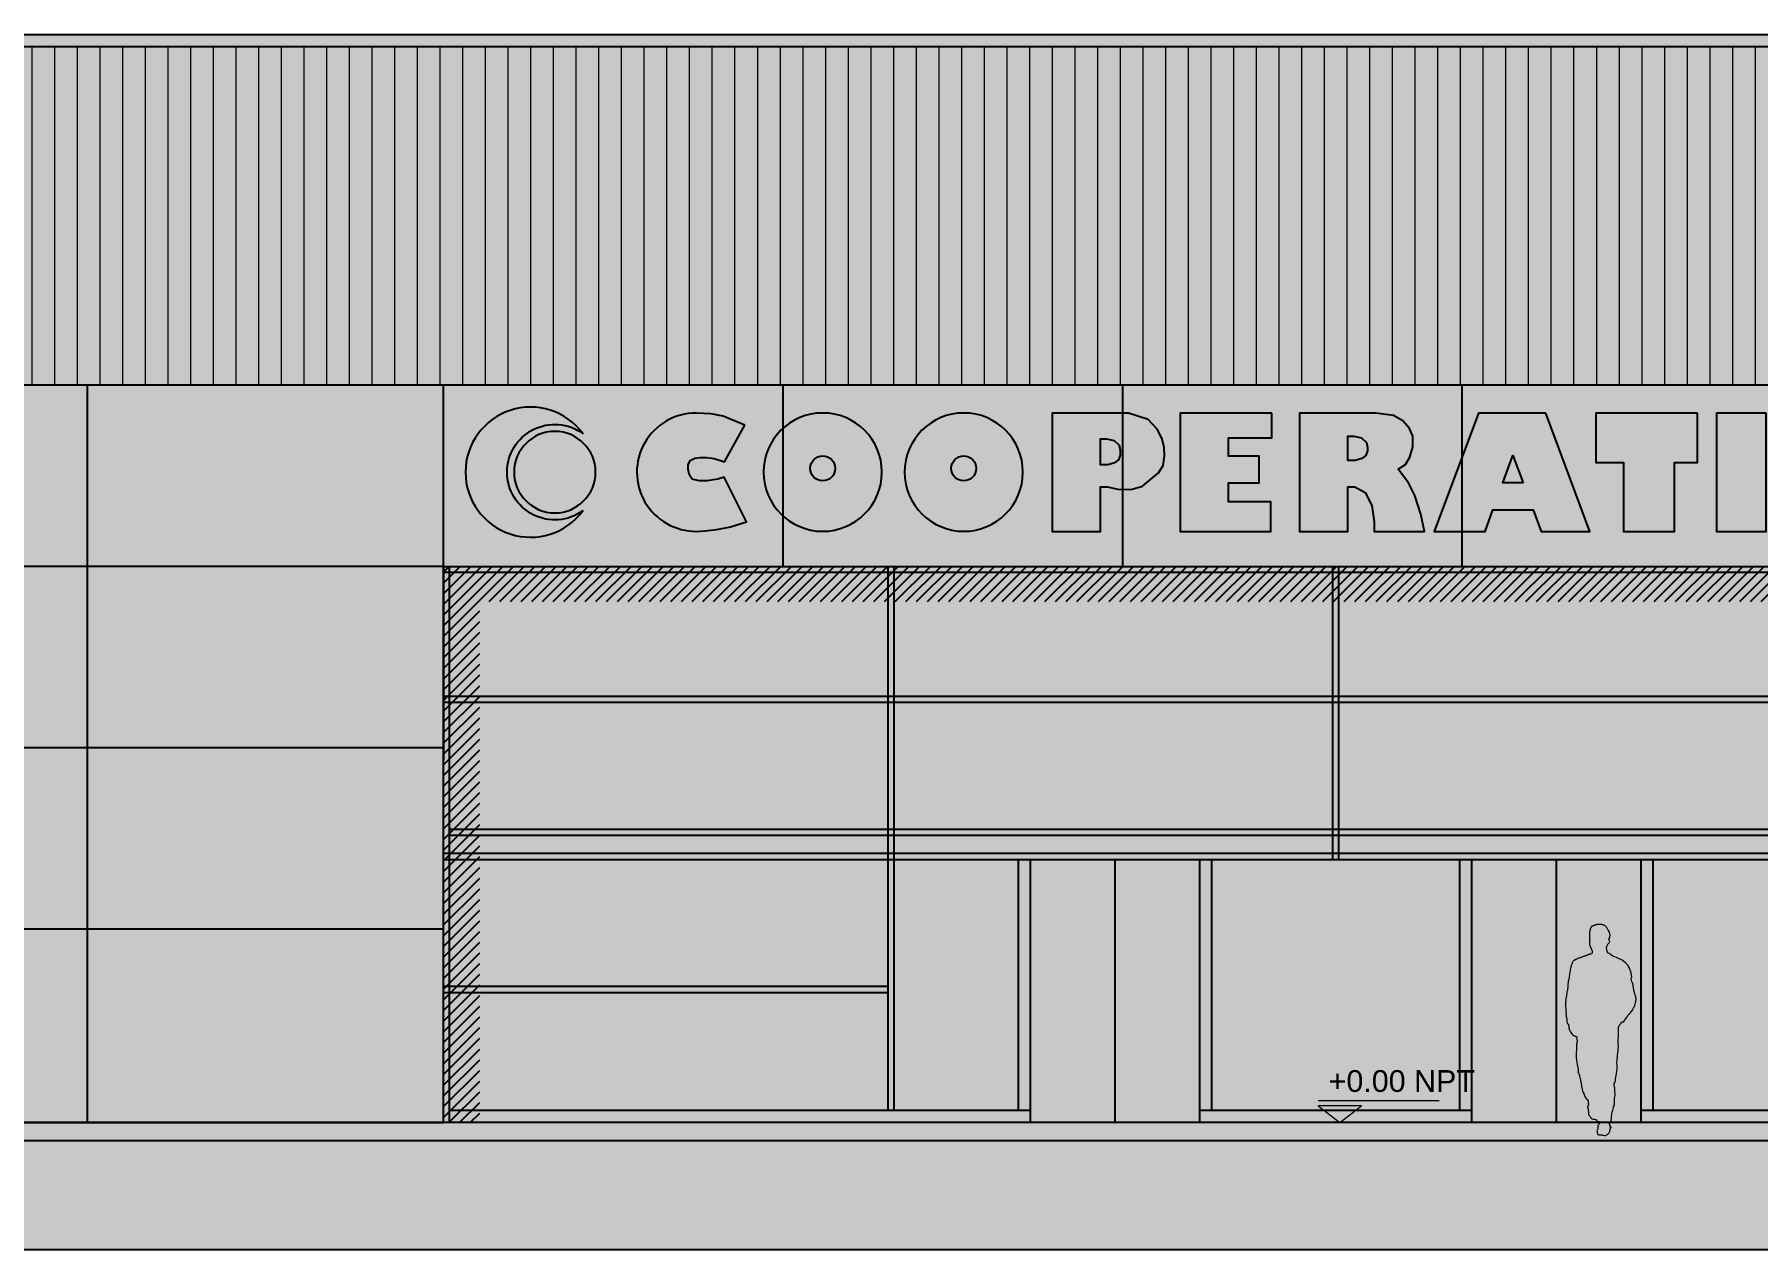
# Model space of a CAD drawing. Header units: inches. Extents: x -309 to 190, y -1585 to -1350.
# Drawn here: x 110.7 to 124.94, y -1441.36 to -1431.31 of the extents above; entities that cross this region are included whole.
import ezdxf

# ---------------------------------------------------------------- set-up
doc = ezdxf.new("R2010")
doc.units = ezdxf.units.IN
doc.header["$MEASUREMENT"] = 0
doc.linetypes.add('HIDDEN', pattern=[0.375, 0.25, -0.125])
doc.layers.get('0').update_dxf_attribs({"color": 9, "linetype": 'CONTINUOUS'})
for name, color, linetype, lineweight in [('.1', 9, 'CONTINUOUS', 0), ('color +', 9, 'CONTINUOUS', 18), ('cotas', 9, 'CONTINUOUS', 15)]:
    doc.layers.add(name, color=color, linetype=linetype, lineweight=lineweight)
for name, color, linetype in [('02', 9, 'CONTINUOUS'), ('03', 9, 'CONTINUOUS'), ('CARP', 9, 'CONTINUOUS'), ('color gris', 9, 'CONTINUOUS'), ('condensador', 9, 'HIDDEN'), ('esca', 9, 'CONTINUOUS'), ('FMR', 9, 'CONTINUOUS'), ('logo coope 01', 9, 'CONTINUOUS'), ('referencias', 9, 'CONTINUOUS'), ('sombras', 9, 'CONTINUOUS')]:
    doc.layers.add(name, color=color, linetype=linetype)
doc.styles.add('COTAS', font='arial.ttf')

# ---------------------------------------------------------------- blocks, each defined once
blk = doc.blocks.new('Z$W@#17553')
at = {"layer": 'logo coope 01'}
for points in [[(-0.6867, 1.2194, 0.723628), (-0.3397, 1.1052, -0.612695), (-0.5638, 1.2194, -0.612695), (-0.3397, 1.3336, 0.723628)], [(0.1389, 1.358), (0.0753, 1.3851), (0.0385, 1.3923), (-0.0052, 1.3943, 1.004148), (-0.0037, 1.0444), (0.0207, 1.0456), (0.0565, 1.0497), (0.0962, 1.0579), (0.1438, 1.073), (0.0784, 1.2042), (0.0588, 1.1991), (0.0277, 1.194), (0.0041, 1.1933), (-0.0163, 1.1991), (-0.0249, 1.2103), (-0.0285, 1.2274), (-0.0285, 1.2411), (-0.0224, 1.2536), (-0.0087, 1.2607), (0.0079, 1.2632), (0.027, 1.2632), (0.0486, 1.2602), (0.0786, 1.25)], [(0.5441, 1.2194, 1), (0.1943, 1.2194, 1)], [(0.961, 1.2194, 1), (0.6112, 1.2194, 1)], [(-0.5431, 1.2194, 1), (-0.3021, 1.2194, 1)], [(0.3324, 1.2305, -1), (0.406, 1.2305, -1)], [(0.7493, 1.2305, -1), (0.8229, 1.2305, -1)]]:
    blk.add_lwpolyline(points, format="xyb", close=True, dxfattribs=at)
for points in [[(1.3312, 1.3755), (1.2734, 1.3943), (1.0477, 1.3943), (1.0477, 1.0444), (1.1907, 1.0444), (1.1907, 1.1757), (1.2108, 1.1757), (1.2411, 1.169), (1.28, 1.1682), (1.3147, 1.1775), (1.3384, 1.1974), (1.3618, 1.2171), (1.3754, 1.2394), (1.3799, 1.2676), (1.3788, 1.2919), (1.3727, 1.3173), (1.3589, 1.3453)], [(1.6964, 1.3943), (1.4255, 1.3943), (1.4255, 1.0444), (1.6938, 1.0444), (1.6938, 1.1316), (1.5685, 1.1316), (1.5685, 1.1877), (1.6592, 1.1877), (1.6592, 1.2665), (1.5685, 1.2665), (1.5685, 1.3206), (1.6964, 1.3206)], [(2.1131, 1.3257), (2.1038, 1.3485), (2.0835, 1.3712), (2.0562, 1.3868), (2.0045, 1.3943), (1.9214, 1.3943), (1.7788, 1.3943), (1.7788, 1.0444), (1.9218, 1.0444), (1.9218, 1.1757), (1.9419, 1.1757), (1.9731, 1.1597), (1.9921, 1.1212), (1.9988, 1.0721), (1.9988, 1.0444), (2.1481, 1.0444), (2.1367, 1.0955), (2.1195, 1.1501), (2.1005, 1.1882), (2.0702, 1.2278), (2.0914, 1.2425), (2.1051, 1.2638), (2.1131, 1.2939)], [(2.5065, 1.3943), (2.3081, 1.3943), (2.177, 1.0444), (2.3274, 1.0444), (2.3504, 1.1076), (2.4693, 1.1076), (2.4927, 1.0444), (2.6371, 1.0444)], [(2.9552, 1.3943), (2.6545, 1.3943), (2.6545, 1.2476), (2.7367, 1.2476), (2.7367, 1.0444), (2.887, 1.0444), (2.887, 1.2476), (2.9552, 1.2476)], [(3.1581, 1.3943), (3.0112, 1.3943), (3.0112, 1.0444), (3.1581, 1.0444)], [(1.9761, 1.3067), (1.98, 1.2924), (1.98, 1.2823), (1.9749, 1.2688), (1.9632, 1.2597), (1.9428, 1.2538), (1.9218, 1.2538), (1.9218, 1.3259), (1.9396, 1.3259), (1.9622, 1.3207)], [(1.2085, 1.3183), (1.2311, 1.3131), (1.2451, 1.2991), (1.2489, 1.2848), (1.2489, 1.2693), (1.2438, 1.2558), (1.2321, 1.2466), (1.2117, 1.2408), (1.1907, 1.2408), (1.1907, 1.3183)], [(2.4396, 1.1878), (2.3798, 1.1878), (2.4095, 1.269)]]:
    blk.add_lwpolyline(points, close=True, dxfattribs=at)

msp = doc.modelspace()

# ---------------------------------------------------------------- hatches: boundary and pattern name
at = {"layer": '.1', "lineweight": 0, "ltscale": 0.05}
msp.add_hatch(color=256, dxfattribs=at).paths.add_polyline_path([(123.613, -1440.283), (123.616, -1440.288), (123.619, -1440.295), (123.619, -1440.299), (123.624, -1440.299), (123.632, -1440.297), (123.638, -1440.298), (123.639, -1440.3), (123.635, -1440.309), (123.634, -1440.315), (123.632, -1440.321), (123.625, -1440.33), (123.626, -1440.342), (123.621, -1440.346), (123.625, -1440.347), (123.624, -1440.353), (123.623, -1440.358), (123.62, -1440.364), (123.616, -1440.376), (123.618, -1440.382), (123.618, -1440.39), (123.62, -1440.396), (123.623, -1440.404), (123.629, -1440.408), (123.637, -1440.408), (123.642, -1440.408), (123.651, -1440.409), (123.654, -1440.409), (123.658, -1440.409), (123.664, -1440.41), (123.669, -1440.411), (123.681, -1440.413), (123.69, -1440.412), (123.696, -1440.409), (123.703, -1440.405), (123.709, -1440.4), (123.716, -1440.393), (123.718, -1440.391), (123.721, -1440.386), (123.722, -1440.38), (123.724, -1440.373), (123.727, -1440.365), (123.728, -1440.356), (123.73, -1440.344), (123.733, -1440.346), (123.73, -1440.337), (123.724, -1440.336), (123.724, -1440.326), (123.722, -1440.318), (123.718, -1440.317), (123.717, -1440.306), (123.728, -1440.307), (123.728, -1440.306), (123.731, -1440.3), (123.732, -1440.297), (123.733, -1440.294), (123.734, -1440.292), (123.735, -1440.288), (123.735, -1440.283), (123.736, -1440.277), (123.737, -1440.27), (123.737, -1440.262), (123.738, -1440.255), (123.738, -1440.25), (123.739, -1440.244), (123.74, -1440.236), (123.741, -1440.23), (123.744, -1440.221), (123.745, -1440.213), (123.748, -1440.204), (123.751, -1440.192), (123.753, -1440.181), (123.755, -1440.175), (123.758, -1440.167), (123.76, -1440.159), (123.762, -1440.152), (123.762, -1440.14), (123.762, -1440.121), (123.763, -1440.108), (123.765, -1440.094), (123.767, -1440.082), (123.767, -1440.067), (123.766, -1440.055), (123.765, -1440.043), (123.765, -1440.029), (123.764, -1440.023), (123.761, -1440.007), (123.76, -1439.998), (123.76, -1439.983), (123.764, -1439.974), (123.769, -1439.96), (123.771, -1439.95), (123.774, -1439.93), (123.779, -1439.902), (123.781, -1439.884), (123.784, -1439.862), (123.783, -1439.847), (123.784, -1439.826), (123.782, -1439.814), (123.785, -1439.782), (123.785, -1439.773), (123.787, -1439.765), (123.788, -1439.748), (123.79, -1439.731), (123.792, -1439.712), (123.792, -1439.701), (123.794, -1439.671), (123.793, -1439.661), (123.792, -1439.633), (123.791, -1439.62), (123.794, -1439.587), (123.794, -1439.579), (123.795, -1439.56), (123.795, -1439.546), (123.795, -1439.523), (123.796, -1439.515), (123.8, -1439.51), (123.804, -1439.502), (123.808, -1439.496), (123.812, -1439.49), (123.817, -1439.483), (123.822, -1439.475), (123.827, -1439.473), (123.832, -1439.472), (123.834, -1439.474), (123.839, -1439.473), (123.841, -1439.469), (123.844, -1439.46), (123.85, -1439.454), (123.856, -1439.445), (123.861, -1439.439), (123.867, -1439.432), (123.876, -1439.414), (123.884, -1439.411), (123.89, -1439.404), (123.898, -1439.393), (123.913, -1439.374), (123.917, -1439.363), (123.923, -1439.353), (123.927, -1439.345), (123.929, -1439.337), (123.932, -1439.326), (123.933, -1439.32), (123.938, -1439.307), (123.939, -1439.297), (123.94, -1439.288), (123.938, -1439.27), (123.936, -1439.262), (123.932, -1439.248), (123.93, -1439.241), (123.924, -1439.222), (123.923, -1439.209), (123.92, -1439.194), (123.917, -1439.176), (123.916, -1439.164), (123.911, -1439.151), (123.908, -1439.144), (123.903, -1439.135), (123.901, -1439.113), (123.904, -1439.1), (123.903, -1439.086), (123.9, -1439.069), (123.893, -1439.05), (123.892, -1439.045), (123.885, -1439.028), (123.878, -1439.016), (123.875, -1439.008), (123.868, -1438.999), (123.854, -1438.984), (123.837, -1438.972), (123.824, -1438.963), (123.808, -1438.954), (123.8, -1438.952), (123.794, -1438.948), (123.779, -1438.941), (123.764, -1438.935), (123.754, -1438.932), (123.748, -1438.929), (123.737, -1438.922), (123.728, -1438.915), (123.718, -1438.906), (123.709, -1438.907), (123.708, -1438.901), (123.702, -1438.892), (123.699, -1438.883), (123.698, -1438.879), (123.698, -1438.875), (123.696, -1438.867), (123.697, -1438.863), (123.697, -1438.857), (123.698, -1438.849), (123.7, -1438.843), (123.705, -1438.835), (123.707, -1438.832), (123.713, -1438.825), (123.717, -1438.821), (123.721, -1438.813), (123.722, -1438.809), (123.721, -1438.803), (123.716, -1438.793), (123.72, -1438.784), (123.721, -1438.779), (123.722, -1438.77), (123.724, -1438.762), (123.725, -1438.756), (123.725, -1438.75), (123.721, -1438.739), (123.72, -1438.731), (123.719, -1438.726), (123.71, -1438.715), (123.703, -1438.704), (123.7, -1438.698), (123.692, -1438.689), (123.689, -1438.684), (123.686, -1438.68), (123.686, -1438.679), (123.682, -1438.677), (123.68, -1438.677), (123.678, -1438.676), (123.675, -1438.674), (123.672, -1438.674), (123.669, -1438.672), (123.664, -1438.67), (123.662, -1438.67), (123.658, -1438.669), (123.655, -1438.669), (123.648, -1438.668), (123.642, -1438.667), (123.638, -1438.667), (123.635, -1438.667), (123.63, -1438.667), (123.62, -1438.669), (123.616, -1438.669), (123.613, -1438.67), (123.606, -1438.672), (123.602, -1438.673), (123.6, -1438.674), (123.596, -1438.676), (123.592, -1438.677), (123.587, -1438.679), (123.584, -1438.68), (123.58, -1438.681), (123.577, -1438.683), (123.574, -1438.684), (123.572, -1438.685), (123.57, -1438.688), (123.57, -1438.69), (123.568, -1438.693), (123.565, -1438.699), (123.564, -1438.7), (123.562, -1438.705), (123.56, -1438.709), (123.56, -1438.711), (123.559, -1438.715), (123.558, -1438.717), (123.557, -1438.721), (123.557, -1438.722), (123.556, -1438.726), (123.556, -1438.731), (123.556, -1438.733), (123.556, -1438.735), (123.556, -1438.736), (123.554, -1438.741), (123.554, -1438.741), (123.554, -1438.746), (123.554, -1438.751), (123.554, -1438.76), (123.556, -1438.766), (123.556, -1438.772), (123.556, -1438.774), (123.556, -1438.778), (123.556, -1438.783), (123.556, -1438.788), (123.556, -1438.789), (123.555, -1438.79), (123.555, -1438.792), (123.556, -1438.795), (123.557, -1438.799), (123.557, -1438.801), (123.557, -1438.804), (123.556, -1438.806), (123.556, -1438.808), (123.556, -1438.812), (123.555, -1438.815), (123.555, -1438.821), (123.555, -1438.823), (123.555, -1438.825), (123.555, -1438.83), (123.555, -1438.834), (123.556, -1438.836), (123.558, -1438.839), (123.559, -1438.844), (123.56, -1438.846), (123.561, -1438.849), (123.562, -1438.852), (123.563, -1438.855), (123.567, -1438.859), (123.567, -1438.862), (123.568, -1438.864), (123.568, -1438.867), (123.569, -1438.868), (123.57, -1438.87), (123.571, -1438.871), (123.573, -1438.879), (123.574, -1438.881), (123.576, -1438.883), (123.576, -1438.885), (123.576, -1438.887), (123.577, -1438.892), (123.577, -1438.895), (123.577, -1438.897), (123.577, -1438.898), (123.577, -1438.902), (123.577, -1438.905), (123.575, -1438.905), (123.574, -1438.906), (123.573, -1438.911), (123.569, -1438.911), (123.567, -1438.912), (123.565, -1438.913), (123.563, -1438.913), (123.561, -1438.914), (123.558, -1438.914), (123.554, -1438.915), (123.551, -1438.915), (123.548, -1438.917), (123.546, -1438.918), (123.543, -1438.919), (123.541, -1438.92), (123.537, -1438.923), (123.529, -1438.926), (123.524, -1438.927), (123.52, -1438.927), (123.515, -1438.93), (123.511, -1438.931), (123.507, -1438.932), (123.504, -1438.933), (123.499, -1438.936), (123.493, -1438.938), (123.491, -1438.939), (123.486, -1438.94), (123.484, -1438.941), (123.478, -1438.943), (123.474, -1438.944), (123.47, -1438.946), (123.465, -1438.946), (123.461, -1438.947), (123.457, -1438.949), (123.453, -1438.951), (123.45, -1438.954), (123.444, -1438.957), (123.441, -1438.958), (123.428, -1438.967), (123.424, -1438.97), (123.421, -1438.971), (123.418, -1438.976), (123.415, -1438.98), (123.413, -1438.983), (123.411, -1438.99), (123.408, -1438.997), (123.406, -1439.002), (123.401, -1439.013), (123.4, -1439.026), (123.399, -1439.032), (123.396, -1439.042), (123.394, -1439.054), (123.392, -1439.064), (123.391, -1439.072), (123.39, -1439.084), (123.388, -1439.095), (123.386, -1439.109), (123.383, -1439.12), (123.38, -1439.137), (123.379, -1439.148), (123.377, -1439.162), (123.376, -1439.175), (123.375, -1439.189), (123.373, -1439.204), (123.372, -1439.208), (123.372, -1439.212), (123.372, -1439.214), (123.37, -1439.219), (123.368, -1439.222), (123.369, -1439.231), (123.368, -1439.238), (123.367, -1439.245), (123.365, -1439.251), (123.364, -1439.26), (123.363, -1439.268), (123.363, -1439.271), (123.36, -1439.278), (123.36, -1439.284), (123.359, -1439.296), (123.359, -1439.3), (123.356, -1439.308), (123.356, -1439.318), (123.356, -1439.325), (123.356, -1439.334), (123.358, -1439.342), (123.358, -1439.348), (123.358, -1439.353), (123.359, -1439.363), (123.359, -1439.374), (123.36, -1439.385), (123.36, -1439.39), (123.361, -1439.4), (123.36, -1439.41), (123.361, -1439.419), (123.363, -1439.432), (123.365, -1439.441), (123.367, -1439.446), (123.368, -1439.454), (123.368, -1439.459), (123.369, -1439.467), (123.369, -1439.474), (123.371, -1439.48), (123.374, -1439.486), (123.375, -1439.491), (123.375, -1439.492), (123.379, -1439.493), (123.381, -1439.493), (123.382, -1439.493), (123.381, -1439.499), (123.382, -1439.505), (123.383, -1439.512), (123.385, -1439.521), (123.386, -1439.527), (123.388, -1439.533), (123.389, -1439.543), (123.392, -1439.549), (123.396, -1439.553), (123.4, -1439.556), (123.402, -1439.562), (123.406, -1439.569), (123.409, -1439.573), (123.415, -1439.582), (123.419, -1439.584), (123.423, -1439.586), (123.432, -1439.59), (123.435, -1439.591), (123.44, -1439.593), (123.443, -1439.594), (123.447, -1439.595), (123.449, -1439.596), (123.45, -1439.604), (123.45, -1439.608), (123.451, -1439.615), (123.451, -1439.623), (123.452, -1439.628), (123.452, -1439.638), (123.451, -1439.647), (123.45, -1439.652), (123.449, -1439.66), (123.447, -1439.671), (123.447, -1439.675), (123.449, -1439.685), (123.449, -1439.69), (123.449, -1439.703), (123.448, -1439.707), (123.447, -1439.711), (123.446, -1439.722), (123.445, -1439.732), (123.444, -1439.74), (123.444, -1439.746), (123.445, -1439.76), (123.445, -1439.769), (123.446, -1439.776), (123.447, -1439.78), (123.447, -1439.792), (123.448, -1439.795), (123.451, -1439.811), (123.453, -1439.819), (123.453, -1439.829), (123.455, -1439.84), (123.46, -1439.853), (123.461, -1439.859), (123.462, -1439.871), (123.464, -1439.876), (123.461, -1439.884), (123.46, -1439.89), (123.463, -1439.899), (123.467, -1439.903), (123.47, -1439.907), (123.471, -1439.914), (123.472, -1439.917), (123.474, -1439.928), (123.476, -1439.938), (123.477, -1439.943), (123.48, -1439.953), (123.482, -1439.961), (123.483, -1439.97), (123.485, -1439.978), (123.487, -1439.987), (123.488, -1439.999), (123.49, -1440.01), (123.494, -1440.024), (123.495, -1440.033), (123.498, -1440.044), (123.503, -1440.057), (123.507, -1440.067), (123.508, -1440.069), (123.513, -1440.082), (123.52, -1440.095), (123.527, -1440.107), (123.535, -1440.116), (123.547, -1440.131), (123.545, -1440.135), (123.544, -1440.143), (123.546, -1440.156), (123.545, -1440.164), (123.545, -1440.168), (123.543, -1440.171), (123.54, -1440.174), (123.54, -1440.178), (123.54, -1440.185), (123.542, -1440.185), (123.544, -1440.193), (123.544, -1440.2), (123.545, -1440.207), (123.547, -1440.216), (123.548, -1440.226), (123.548, -1440.23), (123.547, -1440.24), (123.549, -1440.246), (123.554, -1440.252), (123.558, -1440.254), (123.56, -1440.257), (123.566, -1440.267), (123.57, -1440.271), (123.576, -1440.275), (123.586, -1440.278), (123.593, -1440.279), (123.601, -1440.28), (123.608, -1440.28), (123.61, -1440.28)])
at = {"layer": 'color +'}
h = msp.add_hatch(dxfattribs=at)
h.set_pattern_fill('LINE', color=256, scale=1.5, angle=450)
h.set_pattern_definition([(90, (1575.23935, -1092.44388), (-0.1875, 4e-16), [])])
h.paths.add_polyline_path([(136.624, -1431.407), (108.714, -1431.407), (108.714, -1434.207), (136.624, -1434.207)])
at = {"layer": 'color gris'}
msp.add_hatch(color=256, dxfattribs=at).paths.add_polyline_path([(170.804, -1440.307), (166.564, -1440.307), (164.604, -1440.307), (148.554, -1440.307), (70.824, -1440.307), (70.824, -1441.357), (170.804, -1441.357)])
at = {"layer": 'esca'}
h = msp.add_hatch(color=256, dxfattribs=at)
h.dxf.hatch_style = 1
h.paths.add_polyline_path([(136.724, -1431.307), (108.614, -1431.307), (108.614, -1434.207), (136.724, -1434.207)])
h = msp.add_hatch(color=256, dxfattribs=at)
h.dxf.hatch_style = 1
h.paths.add_polyline_path([(114.605, -1434.927, -0.612695), (115.232, -1434.608, 0.723628), (114.262, -1434.927, 0.411467), (114.794, -1435.465), (114.805, -1435.465, 0.235581), (115.232, -1435.247, -0.612695)])
h = msp.add_hatch(color=256, dxfattribs=at)
h.dxf.hatch_style = 1
h.paths.add_polyline_path([(134.4, -1434.788), (134.485, -1435.015), (134.317, -1435.015)], flags=16)
h.paths.add_polyline_path([(134.672, -1434.437), (134.117, -1434.437), (133.75, -1435.416), (134.171, -1435.416), (134.235, -1435.239), (134.568, -1435.239), (134.633, -1435.416), (135.037, -1435.416)])
h.paths.add_polyline_path([(133.096, -1434.629), (133.159, -1434.643), (133.198, -1434.682), (133.209, -1434.722), (133.209, -1434.75), (133.195, -1434.788), (133.162, -1434.814), (133.105, -1434.83), (133.046, -1434.83), (133.046, -1434.629)], flags=16)
h.paths.add_polyline_path([(133.555, -1434.565), (133.498, -1434.502), (133.422, -1434.458), (133.277, -1434.437), (133.045, -1434.437), (132.646, -1434.437), (132.646, -1435.416), (133.046, -1435.416), (133.046, -1435.049), (133.102, -1435.049), (133.189, -1435.093), (133.243, -1435.201), (133.261, -1435.338), (133.261, -1435.416), (133.679, -1435.416), (133.647, -1435.273), (133.599, -1435.12), (133.546, -1435.014), (133.461, -1434.903), (133.52, -1434.862), (133.559, -1434.802), (133.581, -1434.718), (133.581, -1434.629)])
h.paths.add_polyline_path([(132.458, -1434.437), (131.7, -1434.437), (131.7, -1435.416), (132.451, -1435.416), (132.451, -1435.178), (132.1, -1435.178), (132.1, -1435.021), (132.354, -1435.021), (132.354, -1434.8), (132.1, -1434.8), (132.1, -1434.649), (132.458, -1434.649)])
h.paths.add_polyline_path([(131.071, -1434.722), (131.071, -1434.75), (131.057, -1434.788), (131.024, -1434.814), (130.967, -1434.83), (130.908, -1434.83), (130.908, -1434.629), (130.958, -1434.629), (131.021, -1434.643), (131.06, -1434.682)], flags=16)
h.paths.add_polyline_path([(131.443, -1434.629), (131.417, -1434.565), (131.36, -1434.502), (131.284, -1434.458), (131.14, -1434.437), (130.907, -1434.437), (130.508, -1434.437), (130.508, -1435.416), (130.908, -1435.416), (130.908, -1435.049), (130.964, -1435.049), (131.052, -1435.093), (131.105, -1435.201), (131.123, -1435.338), (131.123, -1435.416), (131.541, -1435.416), (131.509, -1435.273), (131.461, -1435.12), (131.408, -1435.014), (131.323, -1434.903), (131.383, -1434.862), (131.421, -1434.802), (131.443, -1434.718)])
h.paths.add_polyline_path([(129.786, -1434.991), (129.849, -1435.006), (129.888, -1435.045), (129.899, -1435.085), (129.899, -1435.113), (129.885, -1435.151), (129.852, -1435.177), (129.795, -1435.193), (129.721, -1435.193), (129.721, -1434.991)], flags=16)
h.paths.add_polyline_path([(129.786, -1434.629), (129.849, -1434.643), (129.888, -1434.682), (129.899, -1434.722), (129.899, -1434.75), (129.885, -1434.788), (129.852, -1434.814), (129.795, -1434.83), (129.721, -1434.83), (129.721, -1434.629)], flags=16)
h.paths.add_polyline_path([(130.231, -1434.565), (130.174, -1434.502), (130.098, -1434.458), (129.953, -1434.437), (129.721, -1434.437), (129.321, -1434.437), (129.321, -1435.416), (129.957, -1435.416), (130.085, -1435.39), (130.17, -1435.363), (130.233, -1435.3), (130.289, -1435.199), (130.289, -1435.126), (130.262, -1435.028), (130.213, -1434.948), (130.137, -1434.903), (130.196, -1434.862), (130.235, -1434.802), (130.257, -1434.718), (130.257, -1434.629)])
h.paths.add_polyline_path([(126.883, -1434.788), (126.967, -1435.015), (126.8, -1435.015)], flags=16)
h.paths.add_polyline_path([(127.154, -1434.437), (126.599, -1434.437), (126.232, -1435.416), (126.653, -1435.416), (126.717, -1435.239), (127.05, -1435.239), (127.115, -1435.416), (127.519, -1435.416)])
h.paths.add_polyline_path([(126.281, -1434.437), (125.842, -1434.437), (125.731, -1434.769), (125.616, -1434.437), (125.19, -1434.437), (125.538, -1435.416), (125.921, -1435.416)])
h.paths.add_polyline_path([(125.017, -1434.437), (124.606, -1434.437), (124.606, -1435.416), (125.017, -1435.416)])
h.paths.add_polyline_path([(124.449, -1434.437), (123.608, -1434.437), (123.608, -1434.847), (123.838, -1434.847), (123.838, -1435.416), (124.259, -1435.416), (124.259, -1434.847), (124.449, -1434.847)])
h.paths.add_polyline_path([(123.007, -1435.015), (122.84, -1435.015), (122.923, -1434.788)], flags=16)
h.paths.add_polyline_path([(123.194, -1434.437), (122.639, -1434.437), (122.273, -1435.416), (122.693, -1435.416), (122.758, -1435.239), (123.09, -1435.239), (123.156, -1435.416), (123.559, -1435.416)])
h.paths.add_polyline_path([(121.711, -1434.682), (121.721, -1434.722), (121.721, -1434.75), (121.707, -1434.788), (121.674, -1434.814), (121.617, -1434.83), (121.559, -1434.83), (121.559, -1434.629), (121.608, -1434.629), (121.672, -1434.643)], flags=16)
h.paths.add_polyline_path([(122.094, -1434.629), (122.068, -1434.565), (122.011, -1434.502), (121.934, -1434.458), (121.79, -1434.437), (121.557, -1434.437), (121.158, -1434.437), (121.158, -1435.416), (121.559, -1435.416), (121.559, -1435.049), (121.615, -1435.049), (121.702, -1435.093), (121.755, -1435.201), (121.774, -1435.338), (121.774, -1435.416), (122.192, -1435.416), (122.16, -1435.273), (122.112, -1435.12), (122.058, -1435.014), (121.974, -1434.903), (122.033, -1434.862), (122.071, -1434.802), (122.094, -1434.718)])
h.paths.add_polyline_path([(120.928, -1434.437), (120.17, -1434.437), (120.17, -1435.416), (120.921, -1435.416), (120.921, -1435.172), (120.57, -1435.172), (120.57, -1435.015), (120.824, -1435.015), (120.824, -1434.795), (120.57, -1434.795), (120.57, -1434.643), (120.928, -1434.643)])
h.paths.add_polyline_path([(119.563, -1434.65), (119.626, -1434.664), (119.665, -1434.703), (119.676, -1434.744), (119.676, -1434.787), (119.662, -1434.825), (119.629, -1434.85), (119.572, -1434.867), (119.513, -1434.867), (119.513, -1434.65)], flags=16)
h.paths.add_polyline_path([(119.906, -1434.49), (119.745, -1434.437), (119.113, -1434.437), (119.113, -1435.416), (119.513, -1435.416), (119.513, -1435.049), (119.57, -1435.049), (119.654, -1435.068), (119.763, -1435.07), (119.86, -1435.044), (119.926, -1434.988), (119.992, -1434.933), (120.03, -1434.87), (120.043, -1434.792), (120.04, -1434.724), (120.022, -1434.653), (119.984, -1434.574)])
edge = h.paths.add_edge_path(flags=16)
edge.add_arc((118.381, -1434.895), 0.103, 0, 180, ccw=False)
edge.add_arc((118.381, -1434.895), 0.103, -180, 0, ccw=False)
edge = h.paths.add_edge_path()
edge.add_arc((118.381, -1434.927), 0.489, 0, 180)
edge.add_arc((118.381, -1434.927), 0.489, 180, 360)
edge = h.paths.add_edge_path(flags=16)
edge.add_arc((117.215, -1434.895), 0.103, 0, 180, ccw=False)
edge.add_arc((117.215, -1434.895), 0.103, -180, 0, ccw=False)
edge = h.paths.add_edge_path()
edge.add_arc((117.215, -1434.927), 0.489, 0, 180)
edge.add_arc((117.215, -1434.927), 0.489, 180, 360)
edge = h.paths.add_edge_path(flags=16)
edge.add_arc((128.616, -1434.895), 0.103, -180, 0, ccw=False)
edge.add_arc((128.616, -1434.895), 0.103, 0, 180, ccw=False)
edge = h.paths.add_edge_path()
edge.add_arc((128.616, -1434.927), 0.489, 180, 360)
edge.add_arc((128.616, -1434.927), 0.489, 0, 180)
edge = h.paths.add_edge_path()
edge.add_line((116.571, -1434.539), (116.393, -1434.463))
edge.add_line((116.393, -1434.463), (116.29, -1434.443))
edge.add_line((116.29, -1434.443), (116.168, -1434.437))
edge.add_arc((116.168, -1434.927), 0.489, 90, 270.4743)
edge.add_line((116.172, -1435.416), (116.241, -1435.413))
edge.add_line((116.241, -1435.413), (116.341, -1435.401))
edge.add_line((116.341, -1435.401), (116.452, -1435.378))
edge.add_line((116.452, -1435.378), (116.585, -1435.336))
edge.add_line((116.585, -1435.336), (116.402, -1434.969))
edge.add_line((116.402, -1434.969), (116.347, -1434.983))
edge.add_line((116.347, -1434.983), (116.26, -1434.997))
edge.add_line((116.26, -1434.997), (116.194, -1435))
edge.add_line((116.194, -1435), (116.137, -1434.983))
edge.add_line((116.137, -1434.983), (116.113, -1434.952))
edge.add_line((116.113, -1434.952), (116.103, -1434.904))
edge.add_line((116.103, -1434.904), (116.103, -1434.866))
edge.add_line((116.103, -1434.866), (116.12, -1434.831))
edge.add_line((116.12, -1434.831), (116.158, -1434.811))
edge.add_line((116.158, -1434.811), (116.205, -1434.804))
edge.add_line((116.205, -1434.804), (116.258, -1434.804))
edge.add_line((116.258, -1434.804), (116.319, -1434.812))
edge.add_line((116.319, -1434.812), (116.402, -1434.841))
edge.add_line((116.402, -1434.841), (116.571, -1434.539))
h = msp.add_hatch(color=256, dxfattribs=at)
h.dxf.hatch_style = 1
h.paths.add_polyline_path([(114.663, -1434.927, 1), (115.337, -1434.927, 1)])
h = msp.add_hatch(color=256, dxfattribs=at)
h.dxf.hatch_style = 1
h.set_gradient(color1=(91, 91, 91), color2=(214, 214, 214), tint=1)
h.paths.add_polyline_path([(136.294, -1440.307), (114.079, -1440.307), (114.079, -1435.707), (136.294, -1435.707)])
at = {"layer": 'referencias', "linetype": 'Continuous', "lineweight": 5}
h = msp.add_hatch(color=256, dxfattribs=at)
h.dxf.hatch_style = 1
h.paths.add_polyline_path([(166.564, -1434.207), (108.184, -1434.207), (108.184, -1440.307), (114.079, -1440.307), (114.079, -1435.707), (164.593, -1435.707), (164.593, -1440.307), (166.564, -1440.307)])
at = {"layer": 'sombras'}
h = msp.add_hatch(dxfattribs=at)
h.set_pattern_fill('LINE', color=256, scale=0.5, angle=45)
h.set_pattern_definition([(45, (89.483313, 15.46919), (-0.0441941738, 0.0441941738), [])])
h.paths.add_polyline_path([(136.694, -1435.707), (114.129, -1435.707), (114.079, -1435.707), (114.079, -1440.307), (114.379, -1440.307), (114.379, -1435.997), (136.294, -1435.997), (136.294, -1440.307), (136.694, -1440.307)])

# ---------------------------------------------------------------- linework, layer by layer
at = {"layer": '.1', "lineweight": 0, "ltscale": 0.05}
msp.add_lwpolyline([(123.613, -1440.283), (123.616, -1440.288), (123.619, -1440.295), (123.619, -1440.299), (123.624, -1440.299), (123.632, -1440.297), (123.638, -1440.298), (123.639, -1440.3), (123.635, -1440.309), (123.634, -1440.315), (123.632, -1440.321), (123.625, -1440.33), (123.626, -1440.342), (123.621, -1440.346), (123.625, -1440.347), (123.624, -1440.353), (123.623, -1440.358), (123.62, -1440.364), (123.616, -1440.376), (123.618, -1440.382), (123.618, -1440.39), (123.62, -1440.396), (123.623, -1440.404), (123.629, -1440.408), (123.637, -1440.408), (123.642, -1440.408), (123.651, -1440.409), (123.654, -1440.409), (123.658, -1440.409), (123.664, -1440.41), (123.669, -1440.411), (123.681, -1440.413), (123.69, -1440.412), (123.696, -1440.409), (123.703, -1440.405), (123.709, -1440.4), (123.716, -1440.393), (123.718, -1440.391), (123.721, -1440.386), (123.722, -1440.38), (123.724, -1440.373), (123.727, -1440.365), (123.728, -1440.356), (123.73, -1440.344), (123.733, -1440.346), (123.73, -1440.337), (123.724, -1440.336), (123.724, -1440.326), (123.722, -1440.318), (123.718, -1440.317), (123.717, -1440.306), (123.728, -1440.307), (123.728, -1440.306), (123.731, -1440.3), (123.732, -1440.297), (123.733, -1440.294), (123.734, -1440.292), (123.735, -1440.288), (123.735, -1440.283), (123.736, -1440.277), (123.737, -1440.27), (123.737, -1440.262), (123.738, -1440.255), (123.738, -1440.25), (123.739, -1440.244), (123.74, -1440.236), (123.741, -1440.23), (123.744, -1440.221), (123.745, -1440.213), (123.748, -1440.204), (123.751, -1440.192), (123.753, -1440.181), (123.755, -1440.175), (123.758, -1440.167), (123.76, -1440.159), (123.762, -1440.152), (123.762, -1440.14), (123.762, -1440.121), (123.763, -1440.108), (123.765, -1440.094), (123.767, -1440.082), (123.767, -1440.067), (123.766, -1440.055), (123.765, -1440.043), (123.765, -1440.029), (123.764, -1440.023), (123.761, -1440.007), (123.76, -1439.998), (123.76, -1439.983), (123.764, -1439.974), (123.769, -1439.96), (123.771, -1439.95), (123.774, -1439.93), (123.779, -1439.902), (123.781, -1439.884), (123.784, -1439.862), (123.783, -1439.847), (123.784, -1439.826), (123.782, -1439.814), (123.785, -1439.782), (123.785, -1439.773), (123.787, -1439.765), (123.788, -1439.748), (123.79, -1439.731), (123.792, -1439.712), (123.792, -1439.701), (123.794, -1439.671), (123.793, -1439.661), (123.792, -1439.633), (123.791, -1439.62), (123.794, -1439.587), (123.794, -1439.579), (123.795, -1439.56), (123.795, -1439.546), (123.795, -1439.523), (123.796, -1439.515), (123.8, -1439.51), (123.804, -1439.502), (123.808, -1439.496), (123.812, -1439.49), (123.817, -1439.483), (123.822, -1439.475), (123.827, -1439.473), (123.832, -1439.472), (123.834, -1439.474), (123.839, -1439.473), (123.841, -1439.469), (123.844, -1439.46), (123.85, -1439.454), (123.856, -1439.445), (123.861, -1439.439), (123.867, -1439.432), (123.876, -1439.414), (123.884, -1439.411), (123.89, -1439.404), (123.898, -1439.393), (123.913, -1439.374), (123.917, -1439.363), (123.923, -1439.353), (123.927, -1439.345), (123.929, -1439.337), (123.932, -1439.326), (123.933, -1439.32), (123.938, -1439.307), (123.939, -1439.297), (123.94, -1439.288), (123.938, -1439.27), (123.936, -1439.262), (123.932, -1439.248), (123.93, -1439.241), (123.924, -1439.222), (123.923, -1439.209), (123.92, -1439.194), (123.917, -1439.176), (123.916, -1439.164), (123.911, -1439.151), (123.908, -1439.144), (123.903, -1439.135), (123.901, -1439.113), (123.904, -1439.1), (123.903, -1439.086), (123.9, -1439.069), (123.893, -1439.05), (123.892, -1439.045), (123.885, -1439.028), (123.878, -1439.016), (123.875, -1439.008), (123.868, -1438.999), (123.854, -1438.984), (123.837, -1438.972), (123.824, -1438.963), (123.808, -1438.954), (123.8, -1438.952), (123.794, -1438.948), (123.779, -1438.941), (123.764, -1438.935), (123.754, -1438.932), (123.748, -1438.929), (123.737, -1438.922), (123.728, -1438.915), (123.718, -1438.906), (123.709, -1438.907), (123.708, -1438.901), (123.702, -1438.892), (123.699, -1438.883), (123.698, -1438.879), (123.698, -1438.875), (123.696, -1438.867), (123.697, -1438.863), (123.697, -1438.857), (123.698, -1438.849), (123.7, -1438.843), (123.705, -1438.835), (123.707, -1438.832), (123.713, -1438.825), (123.717, -1438.821), (123.721, -1438.813), (123.722, -1438.809), (123.721, -1438.803), (123.716, -1438.793), (123.72, -1438.784), (123.721, -1438.779), (123.722, -1438.77), (123.724, -1438.762), (123.725, -1438.756), (123.725, -1438.75), (123.721, -1438.739), (123.72, -1438.731), (123.719, -1438.726), (123.71, -1438.715), (123.703, -1438.704), (123.7, -1438.698), (123.692, -1438.689), (123.689, -1438.684), (123.686, -1438.68), (123.686, -1438.679), (123.682, -1438.677), (123.68, -1438.677), (123.678, -1438.676), (123.675, -1438.674), (123.672, -1438.674), (123.669, -1438.672), (123.664, -1438.67), (123.662, -1438.67), (123.658, -1438.669), (123.655, -1438.669), (123.648, -1438.668), (123.642, -1438.667), (123.638, -1438.667), (123.635, -1438.667), (123.63, -1438.667), (123.62, -1438.669), (123.616, -1438.669), (123.613, -1438.67), (123.606, -1438.672), (123.602, -1438.673), (123.6, -1438.674), (123.596, -1438.676), (123.592, -1438.677), (123.587, -1438.679), (123.584, -1438.68), (123.58, -1438.681), (123.577, -1438.683), (123.574, -1438.684), (123.572, -1438.685), (123.57, -1438.688), (123.57, -1438.69), (123.568, -1438.693), (123.565, -1438.699), (123.564, -1438.7), (123.562, -1438.705), (123.56, -1438.709), (123.56, -1438.711), (123.559, -1438.715), (123.558, -1438.717), (123.557, -1438.721), (123.557, -1438.722), (123.556, -1438.726), (123.556, -1438.731), (123.556, -1438.733), (123.556, -1438.735), (123.556, -1438.736), (123.554, -1438.741), (123.554, -1438.741), (123.554, -1438.746), (123.554, -1438.751), (123.554, -1438.76), (123.556, -1438.766), (123.556, -1438.772), (123.556, -1438.774), (123.556, -1438.778), (123.556, -1438.783), (123.556, -1438.788), (123.556, -1438.789), (123.555, -1438.79), (123.555, -1438.792), (123.556, -1438.795), (123.557, -1438.799), (123.557, -1438.801), (123.557, -1438.804), (123.556, -1438.806), (123.556, -1438.808), (123.556, -1438.812), (123.555, -1438.815), (123.555, -1438.821), (123.555, -1438.823), (123.555, -1438.825), (123.555, -1438.83), (123.555, -1438.834), (123.556, -1438.836), (123.558, -1438.839), (123.559, -1438.844), (123.56, -1438.846), (123.561, -1438.849), (123.562, -1438.852), (123.563, -1438.855), (123.567, -1438.859), (123.567, -1438.862), (123.568, -1438.864), (123.568, -1438.867), (123.569, -1438.868), (123.57, -1438.87), (123.571, -1438.871), (123.573, -1438.879), (123.574, -1438.881), (123.576, -1438.883), (123.576, -1438.885), (123.576, -1438.887), (123.577, -1438.892), (123.577, -1438.895), (123.577, -1438.897), (123.577, -1438.898), (123.577, -1438.902), (123.577, -1438.905), (123.575, -1438.905), (123.574, -1438.906), (123.573, -1438.911), (123.569, -1438.911), (123.567, -1438.912), (123.565, -1438.913), (123.563, -1438.913), (123.561, -1438.914), (123.558, -1438.914), (123.554, -1438.915), (123.551, -1438.915), (123.548, -1438.917), (123.546, -1438.918), (123.543, -1438.919), (123.541, -1438.92), (123.537, -1438.923), (123.529, -1438.926), (123.524, -1438.927), (123.52, -1438.927), (123.515, -1438.93), (123.511, -1438.931), (123.507, -1438.932), (123.504, -1438.933), (123.499, -1438.936), (123.493, -1438.938), (123.491, -1438.939), (123.486, -1438.94), (123.484, -1438.941), (123.478, -1438.943), (123.474, -1438.944), (123.47, -1438.946), (123.465, -1438.946), (123.461, -1438.947), (123.457, -1438.949), (123.453, -1438.951), (123.45, -1438.954), (123.444, -1438.957), (123.441, -1438.958), (123.428, -1438.967), (123.424, -1438.97), (123.421, -1438.971), (123.418, -1438.976), (123.415, -1438.98), (123.413, -1438.983), (123.411, -1438.99), (123.408, -1438.997), (123.406, -1439.002), (123.401, -1439.013), (123.4, -1439.026), (123.399, -1439.032), (123.396, -1439.042), (123.394, -1439.054), (123.392, -1439.064), (123.391, -1439.072), (123.39, -1439.084), (123.388, -1439.095), (123.386, -1439.109), (123.383, -1439.12), (123.38, -1439.137), (123.379, -1439.148), (123.377, -1439.162), (123.376, -1439.175), (123.375, -1439.189), (123.373, -1439.204), (123.372, -1439.208), (123.372, -1439.212), (123.372, -1439.214), (123.37, -1439.219), (123.368, -1439.222), (123.369, -1439.231), (123.368, -1439.238), (123.367, -1439.245), (123.365, -1439.251), (123.364, -1439.26), (123.363, -1439.268), (123.363, -1439.271), (123.36, -1439.278), (123.36, -1439.284), (123.359, -1439.296), (123.359, -1439.3), (123.356, -1439.308), (123.356, -1439.318), (123.356, -1439.325), (123.356, -1439.334), (123.358, -1439.342), (123.358, -1439.348), (123.358, -1439.353), (123.359, -1439.363), (123.359, -1439.374), (123.36, -1439.385), (123.36, -1439.39), (123.361, -1439.4), (123.36, -1439.41), (123.361, -1439.419), (123.363, -1439.432), (123.365, -1439.441), (123.367, -1439.446), (123.368, -1439.454), (123.368, -1439.459), (123.369, -1439.467), (123.369, -1439.474), (123.371, -1439.48), (123.374, -1439.486), (123.375, -1439.491), (123.375, -1439.492), (123.379, -1439.493), (123.381, -1439.493), (123.382, -1439.493), (123.381, -1439.499), (123.382, -1439.505), (123.383, -1439.512), (123.385, -1439.521), (123.386, -1439.527), (123.388, -1439.533), (123.389, -1439.543), (123.392, -1439.549), (123.396, -1439.553), (123.4, -1439.556), (123.402, -1439.562), (123.406, -1439.569), (123.409, -1439.573), (123.415, -1439.582), (123.419, -1439.584), (123.423, -1439.586), (123.432, -1439.59), (123.435, -1439.591), (123.44, -1439.593), (123.443, -1439.594), (123.447, -1439.595), (123.449, -1439.596), (123.45, -1439.604), (123.45, -1439.608), (123.451, -1439.615), (123.451, -1439.623), (123.452, -1439.628), (123.452, -1439.638), (123.451, -1439.647), (123.45, -1439.652), (123.449, -1439.66), (123.447, -1439.671), (123.447, -1439.675), (123.449, -1439.685), (123.449, -1439.69), (123.449, -1439.703), (123.448, -1439.707), (123.447, -1439.711), (123.446, -1439.722), (123.445, -1439.732), (123.444, -1439.74), (123.444, -1439.746), (123.445, -1439.76), (123.445, -1439.769), (123.446, -1439.776), (123.447, -1439.78), (123.447, -1439.792), (123.448, -1439.795), (123.451, -1439.811), (123.453, -1439.819), (123.453, -1439.829), (123.455, -1439.84), (123.46, -1439.853), (123.461, -1439.859), (123.462, -1439.871), (123.464, -1439.876), (123.461, -1439.884), (123.46, -1439.89), (123.463, -1439.899), (123.467, -1439.903), (123.47, -1439.907), (123.471, -1439.914), (123.472, -1439.917), (123.474, -1439.928), (123.476, -1439.938), (123.477, -1439.943), (123.48, -1439.953), (123.482, -1439.961), (123.483, -1439.97), (123.485, -1439.978), (123.487, -1439.987), (123.488, -1439.999), (123.49, -1440.01), (123.494, -1440.024), (123.495, -1440.033), (123.498, -1440.044), (123.503, -1440.057), (123.507, -1440.067), (123.508, -1440.069), (123.513, -1440.082), (123.52, -1440.095), (123.527, -1440.107), (123.535, -1440.116), (123.547, -1440.131), (123.545, -1440.135), (123.544, -1440.143), (123.546, -1440.156), (123.545, -1440.164), (123.545, -1440.168), (123.543, -1440.171), (123.54, -1440.174), (123.54, -1440.178), (123.54, -1440.185), (123.542, -1440.185), (123.544, -1440.193), (123.544, -1440.2), (123.545, -1440.207), (123.547, -1440.216), (123.548, -1440.226), (123.548, -1440.23), (123.547, -1440.24), (123.549, -1440.246), (123.554, -1440.252), (123.558, -1440.254), (123.56, -1440.257), (123.566, -1440.267), (123.57, -1440.271), (123.576, -1440.275), (123.586, -1440.278), (123.593, -1440.279), (123.601, -1440.28), (123.608, -1440.28), (123.61, -1440.28), (123.613, -1440.283)], dxfattribs=at)
for points in [[(174.804, -1440.557), (174.804, -1440.457), (170.804, -1440.457), (170.804, -1440.307), (70.824, -1440.307), (70.824, -1440.457), (66.804, -1440.457), (66.804, -1440.557)], [(58.804, -1440.557), (58.804, -1441.357), (174.804, -1441.357), (179.308, -1441.357)]]:
    msp.add_lwpolyline(points)
at = {"layer": '02'}
for points in [[(108.614, -1431.307), (136.724, -1431.307), (136.724, -1434.207), (108.614, -1434.207)], [(108.714, -1431.407), (136.624, -1431.407), (136.624, -1434.207), (108.714, -1434.207)]]:
    msp.add_lwpolyline(points, close=True, dxfattribs=at)
at = {"layer": '03', "ltscale": 0.5}
msp.add_lwpolyline([(166.564, -1434.207), (108.184, -1434.207), (108.184, -1440.307), (114.079, -1440.307), (114.079, -1435.707), (164.593, -1435.707), (164.593, -1440.307), (166.564, -1440.307)], close=True, dxfattribs=at)
at = {"layer": 'CARP'}
for p, q in [((114.129, -1440.307), (114.129, -1435.707)), ((117.756, -1440.207), (117.756, -1435.707)), ((117.806, -1440.207), (117.806, -1435.707)), ((121.433, -1438.132), (121.433, -1435.707)), ((121.483, -1438.132), (121.483, -1435.707)), ((118.833, -1440.207), (118.833, -1438.132)), ((118.933, -1440.307), (118.933, -1438.132)), ((119.633, -1440.307), (119.633, -1438.132)), ((120.333, -1440.307), (120.333, -1438.132)), ((120.433, -1440.207), (120.433, -1438.132)), ((122.483, -1440.207), (122.483, -1438.132)), ((122.583, -1440.307), (122.583, -1438.132)), ((123.283, -1440.307), (123.283, -1438.132)), ((123.983, -1440.307), (123.983, -1438.132)), ((124.083, -1440.207), (124.083, -1438.132))]:
    msp.add_line(p, q, dxfattribs=at)
for points in [[(135.918, -1435.757), (114.079, -1435.757)], [(135.918, -1436.782), (114.079, -1436.782)], [(135.918, -1436.832), (114.079, -1436.832)], [(135.918, -1437.882), (114.129, -1437.882)], [(135.918, -1437.932), (114.129, -1437.932)], [(135.918, -1438.082), (114.079, -1438.082)], [(135.918, -1438.132), (114.079, -1438.132)], [(117.756, -1439.182), (114.079, -1439.182)], [(117.756, -1439.232), (114.079, -1439.232)], [(118.933, -1440.207), (114.129, -1440.207)], [(122.583, -1440.207), (120.333, -1440.207)], [(135.918, -1440.207), (123.983, -1440.207)]]:
    msp.add_lwpolyline(points, dxfattribs=at)
at = {"layer": 'condensador', "linetype": 'ByBlock'}
msp.add_lwpolyline([(170.804, -1440.457), (70.824, -1440.457)], dxfattribs=at)
at = {"layer": 'cotas'}
msp.add_lwpolyline([(122.313, -1440.127), (121.311, -1440.127)], dxfattribs=at)
msp.add_lwpolyline([(121.491, -1440.307), (121.671, -1440.169), (121.311, -1440.169), (121.491, -1440.307)], close=True, dxfattribs=at)
at = {"layer": 'esca'}
for p, q in [((111.132, -1434.207), (111.132, -1440.307)), ((114.079, -1435.707), (114.079, -1434.207)), ((116.886, -1434.207), (116.886, -1435.707)), ((119.693, -1434.207), (119.693, -1435.707)), ((122.5, -1434.207), (122.5, -1435.707)), ((114.079, -1435.707), (108.184, -1435.706)), ((114.079, -1440.307), (114.079, -1435.707)), ((114.079, -1440.307), (114.079, -1435.707)), ((114.079, -1437.206), (108.184, -1437.206)), ((114.079, -1438.706), (108.184, -1438.705))]:
    msp.add_line(p, q, dxfattribs=at)
at = {"layer": 'FMR', "ltscale": 0.5}
for p, q in [((114.079, -1435.707), (114.079, -1437.307)), ((114.129, -1435.707), (131.429, -1435.707))]:
    msp.add_line(p, q, dxfattribs=at)

# ---------------------------------------------------------------- block references
at = {"layer": 'esca', "xscale": 2.797403878827116, "yscale": 2.797403878827116, "zscale": 2.797403878827116}
msp.add_blockref('Z$W@#17553', (116.182, -1438.338), dxfattribs=at)

# ---------------------------------------------------------------- texts
at = {"layer": 'cotas', "insert": (122.003, -1439.964), "char_height": 0.18, "attachment_point": 5, "style": 'COTAS'}
msp.add_mtext('\\A1;+0.00 NPT', dxfattribs=at)

doc.saveas('drawing.dxf')
